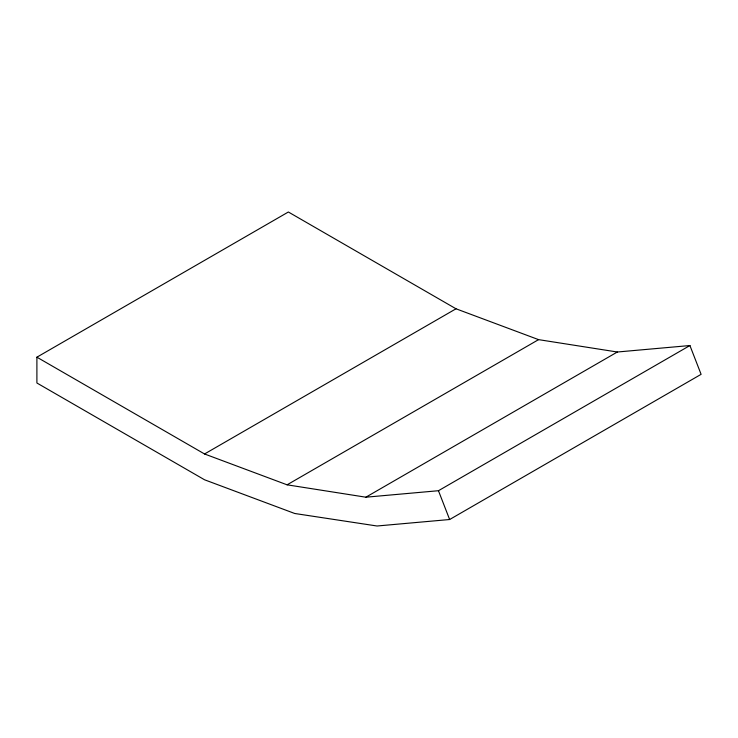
<?xml version="1.0" encoding="UTF-8"?>
<svg xmlns="http://www.w3.org/2000/svg" width="738" height="738" viewBox="0 0 738 738"><rect width="100%" height="100%" fill="white"/><g stroke="black" fill="none" stroke-linecap="round" stroke-linejoin="round"><path stroke-width="1.11" d="M36.9 357.183L288.364 212L456.01 308.788L538.565 339.637L617.328 352.008L689.919 345.532L701.1 374.332L449.636 519.515L377.035 526L294.739 513.491L204.546 479.783L36.9 382.994L36.9 357.183L204.546 453.971L287.091 484.82L365.863 497.2L438.455 490.715L689.919 345.532M204.546 453.971L456.01 308.788M287.091 484.82L538.565 339.637M365.863 497.2L617.328 352.008M438.455 490.715L449.636 519.515"/></g></svg>
